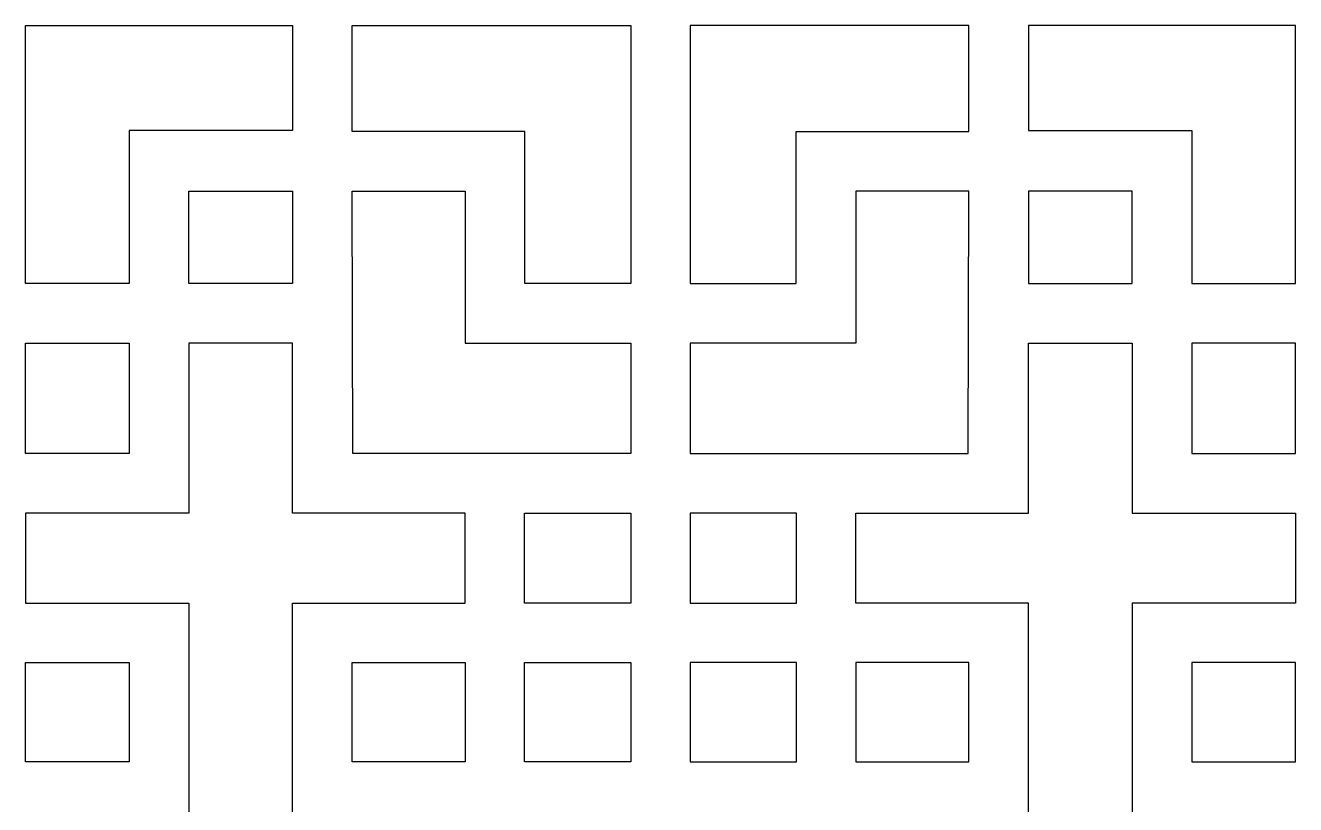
# Model space of a CAD drawing. Header units: centimetres. Extents: x -149 to 149, y -171 to 171.
# Drawn here: x 61.02 to 108.65, y -137.04 to -107.81 of the extents above; entities that cross this region are included whole.
import ezdxf

# ---------------------------------------------------------------- set-up
doc = ezdxf.new("R2010")
doc.units = ezdxf.units.CM
doc.header["$MEASUREMENT"] = 0
doc.layers.add('layer 1', color=7, linetype='Continuous')

msp = doc.modelspace()

# ---------------------------------------------------------------- linework, layer by layer
at = {"layer": 'layer 1', "color": 142}
for points, knots in [([(64.91461, -111.75347), (64.91461, -111.75347), (71.04249, -111.75347), (71.04249, -111.75347), (71.04249, -111.75347), (71.04249, -111.75347), (71.04249, -107.80974), (71.04249, -107.80974), (71.04249, -107.80974), (71.04249, -107.80974), (61.03227, -107.80974), (61.03227, -107.80974), (61.03227, -107.80974), (61.03227, -107.80974), (61.03227, -117.48763), (61.03227, -117.48763), (61.03227, -117.48763), (61.03227, -117.48763), (64.91461, -117.48763), (64.91461, -117.48763), (64.91461, -117.48763), (64.91461, -117.48763), (64.91461, -111.75347), (64.91461, -111.75347)], [0, 0, 0, 0, 0.14285714, 0.14285714, 0.14285714, 0.14285714, 0.28571429, 0.28571429, 0.28571429, 0.28571429, 0.42857143, 0.42857143, 0.42857143, 0.42857143, 0.57142857, 0.57142857, 0.57142857, 0.57142857, 0.71428571, 0.71428571, 0.71428571, 0.71428571, 1, 1, 1, 1]), ([(79.74825, -111.78525), (79.74825, -111.78525), (79.74824, -117.48763), (79.74824, -117.48763), (79.74824, -117.48763), (79.74824, -117.48763), (83.72065, -117.48763), (83.72065, -117.48763), (83.72065, -117.48763), (83.72065, -117.48763), (83.72065, -107.80974), (83.72065, -107.80974), (83.72065, -107.80974), (83.72065, -107.80974), (73.27872, -107.80974), (73.27872, -107.80974), (73.27872, -107.80974), (73.27872, -107.80974), (73.27872, -111.78525), (73.27872, -111.78525), (73.27872, -111.78525), (73.27872, -111.78525), (79.74825, -111.78525), (79.74825, -111.78525)], [0, 0, 0, 0, 0.14285714, 0.14285714, 0.14285714, 0.14285714, 0.28571429, 0.28571429, 0.28571429, 0.28571429, 0.42857143, 0.42857143, 0.42857143, 0.42857143, 0.57142857, 0.57142857, 0.57142857, 0.57142857, 0.71428571, 0.71428571, 0.71428571, 0.71428571, 1, 1, 1, 1]), ([(89.92958, -111.78525), (89.92958, -111.78525), (89.92959, -117.48763), (89.92959, -117.48763), (89.92959, -117.48763), (89.92959, -117.48763), (85.95718, -117.48763), (85.95718, -117.48763), (85.95718, -117.48763), (85.95718, -117.48763), (85.95718, -107.80974), (85.95718, -107.80974), (85.95718, -107.80974), (85.95718, -107.80974), (96.39912, -107.80974), (96.39912, -107.80974), (96.39912, -107.80974), (96.39912, -107.80974), (96.39912, -111.78525), (96.39912, -111.78525), (96.39912, -111.78525), (96.39912, -111.78525), (89.92958, -111.78525), (89.92958, -111.78525)], [0, 0, 0, 0, 0.14285714, 0.14285714, 0.14285714, 0.14285714, 0.28571429, 0.28571429, 0.28571429, 0.28571429, 0.42857143, 0.42857143, 0.42857143, 0.42857143, 0.57142857, 0.57142857, 0.57142857, 0.57142857, 0.71428571, 0.71428571, 0.71428571, 0.71428571, 1, 1, 1, 1]), ([(104.76322, -111.75347), (104.76322, -111.75347), (98.63534, -111.75347), (98.63534, -111.75347), (98.63534, -111.75347), (98.63534, -111.75347), (98.63534, -107.80974), (98.63534, -107.80974), (98.63534, -107.80974), (98.63534, -107.80974), (108.64556, -107.80974), (108.64556, -107.80974), (108.64556, -107.80974), (108.64556, -107.80974), (108.64556, -117.48763), (108.64556, -117.48763), (108.64556, -117.48763), (108.64556, -117.48763), (104.76322, -117.48763), (104.76322, -117.48763), (104.76322, -117.48763), (104.76322, -117.48763), (104.76322, -111.75347), (104.76322, -111.75347)], [0, 0, 0, 0, 0.14285714, 0.14285714, 0.14285714, 0.14285714, 0.28571429, 0.28571429, 0.28571429, 0.28571429, 0.42857143, 0.42857143, 0.42857143, 0.42857143, 0.57142857, 0.57142857, 0.57142857, 0.57142857, 0.71428571, 0.71428571, 0.71428571, 0.71428571, 1, 1, 1, 1]), ([(71.04249, -114.02148), (71.04249, -114.02148), (67.15084, -114.02148), (67.15084, -114.02148), (67.15084, -114.02148), (67.15084, -114.02148), (67.15084, -117.48763), (67.15084, -117.48763), (67.15084, -117.48763), (67.15084, -117.48763), (71.04249, -117.48763), (71.04249, -117.48763), (71.04249, -117.48763), (71.04249, -117.48763), (71.04249, -114.02148), (71.04249, -114.02148)], [0, 0, 0, 0, 0.2, 0.2, 0.2, 0.2, 0.4, 0.4, 0.4, 0.4, 0.6, 0.6, 0.6, 0.6, 1, 1, 1, 1]), ([(73.30184, -123.86716), (73.30184, -123.86716), (83.72065, -123.86707), (83.72065, -123.86707), (83.72065, -123.86707), (83.72065, -123.86707), (83.72065, -119.72384), (83.72065, -119.72384), (83.72065, -119.72384), (83.72065, -119.72384), (77.50891, -119.72441), (77.50891, -119.72441), (77.50891, -119.72441), (77.50891, -119.72441), (77.50891, -114.02148), (77.50891, -114.02148), (77.50891, -114.02148), (77.50891, -114.02148), (73.28182, -114.02148), (73.28182, -114.02148), (73.28182, -114.02148), (73.28182, -114.02148), (73.30184, -123.86716), (73.30184, -123.86716)], [0, 0, 0, 0, 0.14285714, 0.14285714, 0.14285714, 0.14285714, 0.28571429, 0.28571429, 0.28571429, 0.28571429, 0.42857143, 0.42857143, 0.42857143, 0.42857143, 0.57142857, 0.57142857, 0.57142857, 0.57142857, 0.71428571, 0.71428571, 0.71428571, 0.71428571, 1, 1, 1, 1]), ([(96.376, -123.86716), (96.376, -123.86716), (85.95718, -123.86707), (85.95718, -123.86707), (85.95718, -123.86707), (85.95718, -123.86707), (85.95718, -119.72384), (85.95718, -119.72384), (85.95718, -119.72384), (85.95718, -119.72384), (92.16892, -119.72441), (92.16892, -119.72441), (92.16892, -119.72441), (92.16892, -119.72441), (92.16892, -114.02148), (92.16892, -114.02148), (92.16892, -114.02148), (92.16892, -114.02148), (96.39601, -114.02148), (96.39601, -114.02148), (96.39601, -114.02148), (96.39601, -114.02148), (96.376, -123.86716), (96.376, -123.86716)], [0, 0, 0, 0, 0.14285714, 0.14285714, 0.14285714, 0.14285714, 0.28571429, 0.28571429, 0.28571429, 0.28571429, 0.42857143, 0.42857143, 0.42857143, 0.42857143, 0.57142857, 0.57142857, 0.57142857, 0.57142857, 0.71428571, 0.71428571, 0.71428571, 0.71428571, 1, 1, 1, 1]), ([(98.63534, -114.02148), (98.63534, -114.02148), (102.527, -114.02148), (102.527, -114.02148), (102.527, -114.02148), (102.527, -114.02148), (102.527, -117.48763), (102.527, -117.48763), (102.527, -117.48763), (102.527, -117.48763), (98.63534, -117.48763), (98.63534, -117.48763), (98.63534, -117.48763), (98.63534, -117.48763), (98.63534, -114.02148), (98.63534, -114.02148)], [0, 0, 0, 0, 0.2, 0.2, 0.2, 0.2, 0.4, 0.4, 0.4, 0.4, 0.6, 0.6, 0.6, 0.6, 1, 1, 1, 1]), ([(71.04248, -129.47628), (71.04248, -129.47628), (71.04249, -137.66954), (71.04249, -137.66954), (71.04249, -137.66954), (71.04249, -137.66954), (77.50891, -137.66955), (77.50891, -137.66955), (77.50891, -137.66955), (77.50891, -137.66955), (77.50891, -141.04874), (77.50891, -141.04874), (77.50891, -141.04874), (77.50891, -141.04874), (71.04249, -141.04874), (71.04249, -141.04874), (71.04249, -141.04874), (71.04249, -141.04874), (71.04249, -146.83809), (71.04249, -146.83809), (71.04249, -146.83809), (71.04249, -146.83809), (67.15705, -146.83809), (67.15705, -146.83809), (67.15705, -146.83809), (67.15705, -146.83809), (67.15705, -141.04566), (67.15705, -141.04566), (67.15705, -141.04566), (67.15705, -141.04566), (61.02606, -141.04874), (61.02606, -141.04874), (61.02606, -141.04874), (61.02606, -141.04874), (61.02606, -137.66955), (61.02606, -137.66955), (61.02606, -137.66955), (61.02606, -137.66955), (67.15705, -137.66955), (67.15705, -137.66955), (67.15705, -137.66955), (67.15705, -137.66955), (67.15705, -129.4763), (67.15705, -129.4763), (67.15705, -129.4763), (67.15705, -129.4763), (61.02606, -129.47628), (61.02606, -129.47628), (61.02606, -129.47628), (61.02606, -129.47628), (61.02606, -126.1064), (61.02606, -126.1064), (61.02606, -126.1064), (61.02606, -126.1064), (67.15705, -126.10642), (67.15705, -126.10642), (67.15705, -126.10642), (67.15705, -126.10642), (67.15705, -119.72384), (67.15705, -119.72384), (67.15705, -119.72384), (67.15705, -119.72384), (71.04249, -119.72384), (71.04249, -119.72384), (71.04249, -119.72384), (71.04249, -119.72384), (71.04249, -126.1064), (71.04249, -126.1064), (71.04249, -126.1064), (71.04249, -126.1064), (77.50891, -126.1064), (77.50891, -126.1064), (77.50891, -126.1064), (77.50891, -126.1064), (77.50891, -129.47628), (77.50891, -129.47628), (77.50891, -129.47628), (77.50891, -129.47628), (71.04248, -129.47628), (71.04248, -129.47628)], [0, 0, 0, 0, 0.04761905, 0.04761905, 0.04761905, 0.04761905, 0.0952381, 0.0952381, 0.0952381, 0.0952381, 0.14285714, 0.14285714, 0.14285714, 0.14285714, 0.19047619, 0.19047619, 0.19047619, 0.19047619, 0.23809524, 0.23809524, 0.23809524, 0.23809524, 0.28571429, 0.28571429, 0.28571429, 0.28571429, 0.33333333, 0.33333333, 0.33333333, 0.33333333, 0.38095238, 0.38095238, 0.38095238, 0.38095238, 0.42857143, 0.42857143, 0.42857143, 0.42857143, 0.47619048, 0.47619048, 0.47619048, 0.47619048, 0.52380952, 0.52380952, 0.52380952, 0.52380952, 0.57142857, 0.57142857, 0.57142857, 0.57142857, 0.61904762, 0.61904762, 0.61904762, 0.61904762, 0.66666667, 0.66666667, 0.66666667, 0.66666667, 0.71428571, 0.71428571, 0.71428571, 0.71428571, 0.76190476, 0.76190476, 0.76190476, 0.76190476, 0.80952381, 0.80952381, 0.80952381, 0.80952381, 0.85714286, 0.85714286, 0.85714286, 0.85714286, 0.9047619, 0.9047619, 0.9047619, 0.9047619, 1, 1, 1, 1]), ([(64.91461, -119.72695), (64.91461, -119.72695), (61.02606, -119.72695), (61.02606, -119.72695), (61.02606, -119.72695), (61.02606, -119.72695), (61.02606, -123.86707), (61.02606, -123.86707), (61.02606, -123.86707), (61.02606, -123.86707), (64.91461, -123.86707), (64.91461, -123.86707), (64.91461, -123.86707), (64.91461, -123.86707), (64.91461, -119.72695), (64.91461, -119.72695)], [0, 0, 0, 0, 0.2, 0.2, 0.2, 0.2, 0.4, 0.4, 0.4, 0.4, 0.6, 0.6, 0.6, 0.6, 1, 1, 1, 1]), ([(98.63536, -129.47628), (98.63536, -129.47628), (98.63534, -137.66954), (98.63534, -137.66954), (98.63534, -137.66954), (98.63534, -137.66954), (92.16892, -137.66955), (92.16892, -137.66955), (92.16892, -137.66955), (92.16892, -137.66955), (92.16892, -141.04874), (92.16892, -141.04874), (92.16892, -141.04874), (92.16892, -141.04874), (98.63534, -141.04874), (98.63534, -141.04874), (98.63534, -141.04874), (98.63534, -141.04874), (98.63534, -146.83809), (98.63534, -146.83809), (98.63534, -146.83809), (98.63534, -146.83809), (102.52079, -146.83809), (102.52079, -146.83809), (102.52079, -146.83809), (102.52079, -146.83809), (102.52079, -141.04566), (102.52079, -141.04566), (102.52079, -141.04566), (102.52079, -141.04566), (108.65177, -141.04874), (108.65177, -141.04874), (108.65177, -141.04874), (108.65177, -141.04874), (108.65177, -137.66955), (108.65177, -137.66955), (108.65177, -137.66955), (108.65177, -137.66955), (102.52079, -137.66955), (102.52079, -137.66955), (102.52079, -137.66955), (102.52079, -137.66955), (102.52079, -129.4763), (102.52079, -129.4763), (102.52079, -129.4763), (102.52079, -129.4763), (108.65177, -129.47628), (108.65177, -129.47628), (108.65177, -129.47628), (108.65177, -129.47628), (108.65177, -126.1064), (108.65177, -126.1064), (108.65177, -126.1064), (108.65177, -126.1064), (102.52079, -126.10642), (102.52079, -126.10642), (102.52079, -126.10642), (102.52079, -126.10642), (102.52079, -119.72384), (102.52079, -119.72384), (102.52079, -119.72384), (102.52079, -119.72384), (98.63534, -119.72384), (98.63534, -119.72384), (98.63534, -119.72384), (98.63534, -119.72384), (98.63534, -126.1064), (98.63534, -126.1064), (98.63534, -126.1064), (98.63534, -126.1064), (92.16892, -126.1064), (92.16892, -126.1064), (92.16892, -126.1064), (92.16892, -126.1064), (92.16892, -129.47628), (92.16892, -129.47628), (92.16892, -129.47628), (92.16892, -129.47628), (98.63536, -129.47628), (98.63536, -129.47628)], [0, 0, 0, 0, 0.04761905, 0.04761905, 0.04761905, 0.04761905, 0.0952381, 0.0952381, 0.0952381, 0.0952381, 0.14285714, 0.14285714, 0.14285714, 0.14285714, 0.19047619, 0.19047619, 0.19047619, 0.19047619, 0.23809524, 0.23809524, 0.23809524, 0.23809524, 0.28571429, 0.28571429, 0.28571429, 0.28571429, 0.33333333, 0.33333333, 0.33333333, 0.33333333, 0.38095238, 0.38095238, 0.38095238, 0.38095238, 0.42857143, 0.42857143, 0.42857143, 0.42857143, 0.47619048, 0.47619048, 0.47619048, 0.47619048, 0.52380952, 0.52380952, 0.52380952, 0.52380952, 0.57142857, 0.57142857, 0.57142857, 0.57142857, 0.61904762, 0.61904762, 0.61904762, 0.61904762, 0.66666667, 0.66666667, 0.66666667, 0.66666667, 0.71428571, 0.71428571, 0.71428571, 0.71428571, 0.76190476, 0.76190476, 0.76190476, 0.76190476, 0.80952381, 0.80952381, 0.80952381, 0.80952381, 0.85714286, 0.85714286, 0.85714286, 0.85714286, 0.9047619, 0.9047619, 0.9047619, 0.9047619, 1, 1, 1, 1]), ([(104.76322, -119.72695), (104.76322, -119.72695), (108.65177, -119.72695), (108.65177, -119.72695), (108.65177, -119.72695), (108.65177, -119.72695), (108.65177, -123.86707), (108.65177, -123.86707), (108.65177, -123.86707), (108.65177, -123.86707), (104.76322, -123.86707), (104.76322, -123.86707), (104.76322, -123.86707), (104.76322, -123.86707), (104.76322, -119.72695), (104.76322, -119.72695)], [0, 0, 0, 0, 0.2, 0.2, 0.2, 0.2, 0.4, 0.4, 0.4, 0.4, 0.6, 0.6, 0.6, 0.6, 1, 1, 1, 1]), ([(83.72065, -126.10331), (83.72065, -126.10331), (79.74514, -126.10331), (79.74514, -126.10331), (79.74514, -126.10331), (79.74514, -126.10331), (79.74514, -129.47628), (79.74514, -129.47628), (79.74514, -129.47628), (79.74514, -129.47628), (83.72065, -129.47628), (83.72065, -129.47628), (83.72065, -129.47628), (83.72065, -129.47628), (83.72065, -126.10331), (83.72065, -126.10331)], [0, 0, 0, 0, 0.2, 0.2, 0.2, 0.2, 0.4, 0.4, 0.4, 0.4, 0.6, 0.6, 0.6, 0.6, 1, 1, 1, 1]), ([(85.95718, -126.10331), (85.95718, -126.10331), (89.9327, -126.10331), (89.9327, -126.10331), (89.9327, -126.10331), (89.9327, -126.10331), (89.9327, -129.47628), (89.9327, -129.47628), (89.9327, -129.47628), (89.9327, -129.47628), (85.95718, -129.47628), (85.95718, -129.47628), (85.95718, -129.47628), (85.95718, -129.47628), (85.95718, -126.10331), (85.95718, -126.10331)], [0, 0, 0, 0, 0.2, 0.2, 0.2, 0.2, 0.4, 0.4, 0.4, 0.4, 0.6, 0.6, 0.6, 0.6, 1, 1, 1, 1]), ([(64.91461, -131.70939), (64.91461, -131.70939), (61.02296, -131.70939), (61.02296, -131.70939), (61.02296, -131.70939), (61.02296, -131.70939), (61.02296, -135.43333), (61.02296, -135.43333), (61.02296, -135.43333), (61.02296, -135.43333), (64.91461, -135.43333), (64.91461, -135.43333), (64.91461, -135.43333), (64.91461, -135.43333), (64.91461, -131.70939), (64.91461, -131.70939)], [0, 0, 0, 0, 0.2, 0.2, 0.2, 0.2, 0.4, 0.4, 0.4, 0.4, 0.6, 0.6, 0.6, 0.6, 1, 1, 1, 1]), ([(77.51512, -131.71251), (77.51512, -131.71251), (73.28182, -131.71251), (73.28182, -131.71251), (73.28182, -131.71251), (73.28182, -131.71251), (73.28182, -135.42712), (73.28182, -135.42712), (73.28182, -135.42712), (73.28182, -135.42712), (77.51512, -135.42712), (77.51512, -135.42712), (77.51512, -135.42712), (77.51512, -135.42712), (77.51512, -131.71251), (77.51512, -131.71251)], [0, 0, 0, 0, 0.2, 0.2, 0.2, 0.2, 0.4, 0.4, 0.4, 0.4, 0.6, 0.6, 0.6, 0.6, 1, 1, 1, 1]), ([(83.72065, -131.71251), (83.72065, -131.71251), (79.74514, -131.71251), (79.74514, -131.71251), (79.74514, -131.71251), (79.74514, -131.71251), (79.74514, -135.43333), (79.74514, -135.43333), (79.74514, -135.43333), (79.74514, -135.43333), (83.72065, -135.43333), (83.72065, -135.43333), (83.72065, -135.43333), (83.72065, -135.43333), (83.72065, -131.71251), (83.72065, -131.71251)], [0, 0, 0, 0, 0.2, 0.2, 0.2, 0.2, 0.4, 0.4, 0.4, 0.4, 0.6, 0.6, 0.6, 0.6, 1, 1, 1, 1]), ([(85.95718, -131.71251), (85.95718, -131.71251), (89.9327, -131.71251), (89.9327, -131.71251), (89.9327, -131.71251), (89.9327, -131.71251), (89.9327, -135.43333), (89.9327, -135.43333), (89.9327, -135.43333), (89.9327, -135.43333), (85.95718, -135.43333), (85.95718, -135.43333), (85.95718, -135.43333), (85.95718, -135.43333), (85.95718, -131.71251), (85.95718, -131.71251)], [0, 0, 0, 0, 0.2, 0.2, 0.2, 0.2, 0.4, 0.4, 0.4, 0.4, 0.6, 0.6, 0.6, 0.6, 1, 1, 1, 1]), ([(92.16271, -131.71251), (92.16271, -131.71251), (96.39601, -131.71251), (96.39601, -131.71251), (96.39601, -131.71251), (96.39601, -131.71251), (96.39601, -135.42712), (96.39601, -135.42712), (96.39601, -135.42712), (96.39601, -135.42712), (92.16271, -135.42712), (92.16271, -135.42712), (92.16271, -135.42712), (92.16271, -135.42712), (92.16271, -131.71251), (92.16271, -131.71251)], [0, 0, 0, 0, 0.2, 0.2, 0.2, 0.2, 0.4, 0.4, 0.4, 0.4, 0.6, 0.6, 0.6, 0.6, 1, 1, 1, 1]), ([(104.76322, -131.70939), (104.76322, -131.70939), (108.65488, -131.70939), (108.65488, -131.70939), (108.65488, -131.70939), (108.65488, -131.70939), (108.65488, -135.43333), (108.65488, -135.43333), (108.65488, -135.43333), (108.65488, -135.43333), (104.76322, -135.43333), (104.76322, -135.43333), (104.76322, -135.43333), (104.76322, -135.43333), (104.76322, -131.70939), (104.76322, -131.70939)], [0, 0, 0, 0, 0.2, 0.2, 0.2, 0.2, 0.4, 0.4, 0.4, 0.4, 0.6, 0.6, 0.6, 0.6, 1, 1, 1, 1])]:
    msp.add_open_spline(points, degree=3, knots=knots, dxfattribs=at)
at = {"layer": 'layer 1', "color": 250, "lineweight": 9}
for points, knots in [([(64.91461, -111.75347), (64.91461, -111.75347), (71.04249, -111.75347), (71.04249, -111.75347), (71.04249, -111.75347), (71.04249, -111.75347), (71.04249, -107.80974), (71.04249, -107.80974), (71.04249, -107.80974), (71.04249, -107.80974), (61.03227, -107.80974), (61.03227, -107.80974), (61.03227, -107.80974), (61.03227, -107.80974), (61.03227, -117.48763), (61.03227, -117.48763), (61.03227, -117.48763), (61.03227, -117.48763), (64.91461, -117.48763), (64.91461, -117.48763), (64.91461, -117.48763), (64.91461, -117.48763), (64.91461, -111.75347), (64.91461, -111.75347)], [0, 0, 0, 0, 0.14285714, 0.14285714, 0.14285714, 0.14285714, 0.28571429, 0.28571429, 0.28571429, 0.28571429, 0.42857143, 0.42857143, 0.42857143, 0.42857143, 0.57142857, 0.57142857, 0.57142857, 0.57142857, 0.71428571, 0.71428571, 0.71428571, 0.71428571, 1, 1, 1, 1]), ([(79.74825, -111.78525), (79.74825, -111.78525), (79.74824, -117.48763), (79.74824, -117.48763), (79.74824, -117.48763), (79.74824, -117.48763), (83.72065, -117.48763), (83.72065, -117.48763), (83.72065, -117.48763), (83.72065, -117.48763), (83.72065, -107.80974), (83.72065, -107.80974), (83.72065, -107.80974), (83.72065, -107.80974), (73.27872, -107.80974), (73.27872, -107.80974), (73.27872, -107.80974), (73.27872, -107.80974), (73.27872, -111.78525), (73.27872, -111.78525), (73.27872, -111.78525), (73.27872, -111.78525), (79.74825, -111.78525), (79.74825, -111.78525)], [0, 0, 0, 0, 0.14285714, 0.14285714, 0.14285714, 0.14285714, 0.28571429, 0.28571429, 0.28571429, 0.28571429, 0.42857143, 0.42857143, 0.42857143, 0.42857143, 0.57142857, 0.57142857, 0.57142857, 0.57142857, 0.71428571, 0.71428571, 0.71428571, 0.71428571, 1, 1, 1, 1]), ([(89.92958, -111.78525), (89.92958, -111.78525), (89.92959, -117.48763), (89.92959, -117.48763), (89.92959, -117.48763), (89.92959, -117.48763), (85.95718, -117.48763), (85.95718, -117.48763), (85.95718, -117.48763), (85.95718, -117.48763), (85.95718, -107.80974), (85.95718, -107.80974), (85.95718, -107.80974), (85.95718, -107.80974), (96.39912, -107.80974), (96.39912, -107.80974), (96.39912, -107.80974), (96.39912, -107.80974), (96.39912, -111.78525), (96.39912, -111.78525), (96.39912, -111.78525), (96.39912, -111.78525), (89.92958, -111.78525), (89.92958, -111.78525)], [0, 0, 0, 0, 0.14285714, 0.14285714, 0.14285714, 0.14285714, 0.28571429, 0.28571429, 0.28571429, 0.28571429, 0.42857143, 0.42857143, 0.42857143, 0.42857143, 0.57142857, 0.57142857, 0.57142857, 0.57142857, 0.71428571, 0.71428571, 0.71428571, 0.71428571, 1, 1, 1, 1]), ([(104.76322, -111.75347), (104.76322, -111.75347), (98.63534, -111.75347), (98.63534, -111.75347), (98.63534, -111.75347), (98.63534, -111.75347), (98.63534, -107.80974), (98.63534, -107.80974), (98.63534, -107.80974), (98.63534, -107.80974), (108.64556, -107.80974), (108.64556, -107.80974), (108.64556, -107.80974), (108.64556, -107.80974), (108.64556, -117.48763), (108.64556, -117.48763), (108.64556, -117.48763), (108.64556, -117.48763), (104.76322, -117.48763), (104.76322, -117.48763), (104.76322, -117.48763), (104.76322, -117.48763), (104.76322, -111.75347), (104.76322, -111.75347)], [0, 0, 0, 0, 0.14285714, 0.14285714, 0.14285714, 0.14285714, 0.28571429, 0.28571429, 0.28571429, 0.28571429, 0.42857143, 0.42857143, 0.42857143, 0.42857143, 0.57142857, 0.57142857, 0.57142857, 0.57142857, 0.71428571, 0.71428571, 0.71428571, 0.71428571, 1, 1, 1, 1]), ([(71.04249, -114.02148), (71.04249, -114.02148), (67.15084, -114.02148), (67.15084, -114.02148), (67.15084, -114.02148), (67.15084, -114.02148), (67.15084, -117.48763), (67.15084, -117.48763), (67.15084, -117.48763), (67.15084, -117.48763), (71.04249, -117.48763), (71.04249, -117.48763), (71.04249, -117.48763), (71.04249, -117.48763), (71.04249, -114.02148), (71.04249, -114.02148)], [0, 0, 0, 0, 0.2, 0.2, 0.2, 0.2, 0.4, 0.4, 0.4, 0.4, 0.6, 0.6, 0.6, 0.6, 1, 1, 1, 1]), ([(73.30184, -123.86716), (73.30184, -123.86716), (83.72065, -123.86707), (83.72065, -123.86707), (83.72065, -123.86707), (83.72065, -123.86707), (83.72065, -119.72384), (83.72065, -119.72384), (83.72065, -119.72384), (83.72065, -119.72384), (77.50891, -119.72441), (77.50891, -119.72441), (77.50891, -119.72441), (77.50891, -119.72441), (77.50891, -114.02148), (77.50891, -114.02148), (77.50891, -114.02148), (77.50891, -114.02148), (73.28182, -114.02148), (73.28182, -114.02148), (73.28182, -114.02148), (73.28182, -114.02148), (73.30184, -123.86716), (73.30184, -123.86716)], [0, 0, 0, 0, 0.14285714, 0.14285714, 0.14285714, 0.14285714, 0.28571429, 0.28571429, 0.28571429, 0.28571429, 0.42857143, 0.42857143, 0.42857143, 0.42857143, 0.57142857, 0.57142857, 0.57142857, 0.57142857, 0.71428571, 0.71428571, 0.71428571, 0.71428571, 1, 1, 1, 1]), ([(96.376, -123.86716), (96.376, -123.86716), (85.95718, -123.86707), (85.95718, -123.86707), (85.95718, -123.86707), (85.95718, -123.86707), (85.95718, -119.72384), (85.95718, -119.72384), (85.95718, -119.72384), (85.95718, -119.72384), (92.16892, -119.72441), (92.16892, -119.72441), (92.16892, -119.72441), (92.16892, -119.72441), (92.16892, -114.02148), (92.16892, -114.02148), (92.16892, -114.02148), (92.16892, -114.02148), (96.39601, -114.02148), (96.39601, -114.02148), (96.39601, -114.02148), (96.39601, -114.02148), (96.376, -123.86716), (96.376, -123.86716)], [0, 0, 0, 0, 0.14285714, 0.14285714, 0.14285714, 0.14285714, 0.28571429, 0.28571429, 0.28571429, 0.28571429, 0.42857143, 0.42857143, 0.42857143, 0.42857143, 0.57142857, 0.57142857, 0.57142857, 0.57142857, 0.71428571, 0.71428571, 0.71428571, 0.71428571, 1, 1, 1, 1]), ([(98.63534, -114.02148), (98.63534, -114.02148), (102.527, -114.02148), (102.527, -114.02148), (102.527, -114.02148), (102.527, -114.02148), (102.527, -117.48763), (102.527, -117.48763), (102.527, -117.48763), (102.527, -117.48763), (98.63534, -117.48763), (98.63534, -117.48763), (98.63534, -117.48763), (98.63534, -117.48763), (98.63534, -114.02148), (98.63534, -114.02148)], [0, 0, 0, 0, 0.2, 0.2, 0.2, 0.2, 0.4, 0.4, 0.4, 0.4, 0.6, 0.6, 0.6, 0.6, 1, 1, 1, 1]), ([(71.04248, -129.47628), (71.04248, -129.47628), (71.04249, -137.66954), (71.04249, -137.66954), (71.04249, -137.66954), (71.04249, -137.66954), (77.50891, -137.66955), (77.50891, -137.66955), (77.50891, -137.66955), (77.50891, -137.66955), (77.50891, -141.04874), (77.50891, -141.04874), (77.50891, -141.04874), (77.50891, -141.04874), (71.04249, -141.04874), (71.04249, -141.04874), (71.04249, -141.04874), (71.04249, -141.04874), (71.04249, -146.83809), (71.04249, -146.83809), (71.04249, -146.83809), (71.04249, -146.83809), (67.15705, -146.83809), (67.15705, -146.83809), (67.15705, -146.83809), (67.15705, -146.83809), (67.15705, -141.04566), (67.15705, -141.04566), (67.15705, -141.04566), (67.15705, -141.04566), (61.02606, -141.04874), (61.02606, -141.04874), (61.02606, -141.04874), (61.02606, -141.04874), (61.02606, -137.66955), (61.02606, -137.66955), (61.02606, -137.66955), (61.02606, -137.66955), (67.15705, -137.66955), (67.15705, -137.66955), (67.15705, -137.66955), (67.15705, -137.66955), (67.15705, -129.4763), (67.15705, -129.4763), (67.15705, -129.4763), (67.15705, -129.4763), (61.02606, -129.47628), (61.02606, -129.47628), (61.02606, -129.47628), (61.02606, -129.47628), (61.02606, -126.1064), (61.02606, -126.1064), (61.02606, -126.1064), (61.02606, -126.1064), (67.15705, -126.10642), (67.15705, -126.10642), (67.15705, -126.10642), (67.15705, -126.10642), (67.15705, -119.72384), (67.15705, -119.72384), (67.15705, -119.72384), (67.15705, -119.72384), (71.04249, -119.72384), (71.04249, -119.72384), (71.04249, -119.72384), (71.04249, -119.72384), (71.04249, -126.1064), (71.04249, -126.1064), (71.04249, -126.1064), (71.04249, -126.1064), (77.50891, -126.1064), (77.50891, -126.1064), (77.50891, -126.1064), (77.50891, -126.1064), (77.50891, -129.47628), (77.50891, -129.47628), (77.50891, -129.47628), (77.50891, -129.47628), (71.04248, -129.47628), (71.04248, -129.47628)], [0, 0, 0, 0, 0.04761905, 0.04761905, 0.04761905, 0.04761905, 0.0952381, 0.0952381, 0.0952381, 0.0952381, 0.14285714, 0.14285714, 0.14285714, 0.14285714, 0.19047619, 0.19047619, 0.19047619, 0.19047619, 0.23809524, 0.23809524, 0.23809524, 0.23809524, 0.28571429, 0.28571429, 0.28571429, 0.28571429, 0.33333333, 0.33333333, 0.33333333, 0.33333333, 0.38095238, 0.38095238, 0.38095238, 0.38095238, 0.42857143, 0.42857143, 0.42857143, 0.42857143, 0.47619048, 0.47619048, 0.47619048, 0.47619048, 0.52380952, 0.52380952, 0.52380952, 0.52380952, 0.57142857, 0.57142857, 0.57142857, 0.57142857, 0.61904762, 0.61904762, 0.61904762, 0.61904762, 0.66666667, 0.66666667, 0.66666667, 0.66666667, 0.71428571, 0.71428571, 0.71428571, 0.71428571, 0.76190476, 0.76190476, 0.76190476, 0.76190476, 0.80952381, 0.80952381, 0.80952381, 0.80952381, 0.85714286, 0.85714286, 0.85714286, 0.85714286, 0.9047619, 0.9047619, 0.9047619, 0.9047619, 1, 1, 1, 1]), ([(64.91461, -119.72695), (64.91461, -119.72695), (61.02606, -119.72695), (61.02606, -119.72695), (61.02606, -119.72695), (61.02606, -119.72695), (61.02606, -123.86707), (61.02606, -123.86707), (61.02606, -123.86707), (61.02606, -123.86707), (64.91461, -123.86707), (64.91461, -123.86707), (64.91461, -123.86707), (64.91461, -123.86707), (64.91461, -119.72695), (64.91461, -119.72695)], [0, 0, 0, 0, 0.2, 0.2, 0.2, 0.2, 0.4, 0.4, 0.4, 0.4, 0.6, 0.6, 0.6, 0.6, 1, 1, 1, 1]), ([(98.63536, -129.47628), (98.63536, -129.47628), (98.63534, -137.66954), (98.63534, -137.66954), (98.63534, -137.66954), (98.63534, -137.66954), (92.16892, -137.66955), (92.16892, -137.66955), (92.16892, -137.66955), (92.16892, -137.66955), (92.16892, -141.04874), (92.16892, -141.04874), (92.16892, -141.04874), (92.16892, -141.04874), (98.63534, -141.04874), (98.63534, -141.04874), (98.63534, -141.04874), (98.63534, -141.04874), (98.63534, -146.83809), (98.63534, -146.83809), (98.63534, -146.83809), (98.63534, -146.83809), (102.52079, -146.83809), (102.52079, -146.83809), (102.52079, -146.83809), (102.52079, -146.83809), (102.52079, -141.04566), (102.52079, -141.04566), (102.52079, -141.04566), (102.52079, -141.04566), (108.65177, -141.04874), (108.65177, -141.04874), (108.65177, -141.04874), (108.65177, -141.04874), (108.65177, -137.66955), (108.65177, -137.66955), (108.65177, -137.66955), (108.65177, -137.66955), (102.52079, -137.66955), (102.52079, -137.66955), (102.52079, -137.66955), (102.52079, -137.66955), (102.52079, -129.4763), (102.52079, -129.4763), (102.52079, -129.4763), (102.52079, -129.4763), (108.65177, -129.47628), (108.65177, -129.47628), (108.65177, -129.47628), (108.65177, -129.47628), (108.65177, -126.1064), (108.65177, -126.1064), (108.65177, -126.1064), (108.65177, -126.1064), (102.52079, -126.10642), (102.52079, -126.10642), (102.52079, -126.10642), (102.52079, -126.10642), (102.52079, -119.72384), (102.52079, -119.72384), (102.52079, -119.72384), (102.52079, -119.72384), (98.63534, -119.72384), (98.63534, -119.72384), (98.63534, -119.72384), (98.63534, -119.72384), (98.63534, -126.1064), (98.63534, -126.1064), (98.63534, -126.1064), (98.63534, -126.1064), (92.16892, -126.1064), (92.16892, -126.1064), (92.16892, -126.1064), (92.16892, -126.1064), (92.16892, -129.47628), (92.16892, -129.47628), (92.16892, -129.47628), (92.16892, -129.47628), (98.63536, -129.47628), (98.63536, -129.47628)], [0, 0, 0, 0, 0.04761905, 0.04761905, 0.04761905, 0.04761905, 0.0952381, 0.0952381, 0.0952381, 0.0952381, 0.14285714, 0.14285714, 0.14285714, 0.14285714, 0.19047619, 0.19047619, 0.19047619, 0.19047619, 0.23809524, 0.23809524, 0.23809524, 0.23809524, 0.28571429, 0.28571429, 0.28571429, 0.28571429, 0.33333333, 0.33333333, 0.33333333, 0.33333333, 0.38095238, 0.38095238, 0.38095238, 0.38095238, 0.42857143, 0.42857143, 0.42857143, 0.42857143, 0.47619048, 0.47619048, 0.47619048, 0.47619048, 0.52380952, 0.52380952, 0.52380952, 0.52380952, 0.57142857, 0.57142857, 0.57142857, 0.57142857, 0.61904762, 0.61904762, 0.61904762, 0.61904762, 0.66666667, 0.66666667, 0.66666667, 0.66666667, 0.71428571, 0.71428571, 0.71428571, 0.71428571, 0.76190476, 0.76190476, 0.76190476, 0.76190476, 0.80952381, 0.80952381, 0.80952381, 0.80952381, 0.85714286, 0.85714286, 0.85714286, 0.85714286, 0.9047619, 0.9047619, 0.9047619, 0.9047619, 1, 1, 1, 1]), ([(104.76322, -119.72695), (104.76322, -119.72695), (108.65177, -119.72695), (108.65177, -119.72695), (108.65177, -119.72695), (108.65177, -119.72695), (108.65177, -123.86707), (108.65177, -123.86707), (108.65177, -123.86707), (108.65177, -123.86707), (104.76322, -123.86707), (104.76322, -123.86707), (104.76322, -123.86707), (104.76322, -123.86707), (104.76322, -119.72695), (104.76322, -119.72695)], [0, 0, 0, 0, 0.2, 0.2, 0.2, 0.2, 0.4, 0.4, 0.4, 0.4, 0.6, 0.6, 0.6, 0.6, 1, 1, 1, 1]), ([(83.72065, -126.10331), (83.72065, -126.10331), (79.74514, -126.10331), (79.74514, -126.10331), (79.74514, -126.10331), (79.74514, -126.10331), (79.74514, -129.47628), (79.74514, -129.47628), (79.74514, -129.47628), (79.74514, -129.47628), (83.72065, -129.47628), (83.72065, -129.47628), (83.72065, -129.47628), (83.72065, -129.47628), (83.72065, -126.10331), (83.72065, -126.10331)], [0, 0, 0, 0, 0.2, 0.2, 0.2, 0.2, 0.4, 0.4, 0.4, 0.4, 0.6, 0.6, 0.6, 0.6, 1, 1, 1, 1]), ([(85.95718, -126.10331), (85.95718, -126.10331), (89.9327, -126.10331), (89.9327, -126.10331), (89.9327, -126.10331), (89.9327, -126.10331), (89.9327, -129.47628), (89.9327, -129.47628), (89.9327, -129.47628), (89.9327, -129.47628), (85.95718, -129.47628), (85.95718, -129.47628), (85.95718, -129.47628), (85.95718, -129.47628), (85.95718, -126.10331), (85.95718, -126.10331)], [0, 0, 0, 0, 0.2, 0.2, 0.2, 0.2, 0.4, 0.4, 0.4, 0.4, 0.6, 0.6, 0.6, 0.6, 1, 1, 1, 1]), ([(64.91461, -131.70939), (64.91461, -131.70939), (61.02296, -131.70939), (61.02296, -131.70939), (61.02296, -131.70939), (61.02296, -131.70939), (61.02296, -135.43333), (61.02296, -135.43333), (61.02296, -135.43333), (61.02296, -135.43333), (64.91461, -135.43333), (64.91461, -135.43333), (64.91461, -135.43333), (64.91461, -135.43333), (64.91461, -131.70939), (64.91461, -131.70939)], [0, 0, 0, 0, 0.2, 0.2, 0.2, 0.2, 0.4, 0.4, 0.4, 0.4, 0.6, 0.6, 0.6, 0.6, 1, 1, 1, 1]), ([(77.51512, -131.71251), (77.51512, -131.71251), (73.28182, -131.71251), (73.28182, -131.71251), (73.28182, -131.71251), (73.28182, -131.71251), (73.28182, -135.42712), (73.28182, -135.42712), (73.28182, -135.42712), (73.28182, -135.42712), (77.51512, -135.42712), (77.51512, -135.42712), (77.51512, -135.42712), (77.51512, -135.42712), (77.51512, -131.71251), (77.51512, -131.71251)], [0, 0, 0, 0, 0.2, 0.2, 0.2, 0.2, 0.4, 0.4, 0.4, 0.4, 0.6, 0.6, 0.6, 0.6, 1, 1, 1, 1]), ([(83.72065, -131.71251), (83.72065, -131.71251), (79.74514, -131.71251), (79.74514, -131.71251), (79.74514, -131.71251), (79.74514, -131.71251), (79.74514, -135.43333), (79.74514, -135.43333), (79.74514, -135.43333), (79.74514, -135.43333), (83.72065, -135.43333), (83.72065, -135.43333), (83.72065, -135.43333), (83.72065, -135.43333), (83.72065, -131.71251), (83.72065, -131.71251)], [0, 0, 0, 0, 0.2, 0.2, 0.2, 0.2, 0.4, 0.4, 0.4, 0.4, 0.6, 0.6, 0.6, 0.6, 1, 1, 1, 1]), ([(85.95718, -131.71251), (85.95718, -131.71251), (89.9327, -131.71251), (89.9327, -131.71251), (89.9327, -131.71251), (89.9327, -131.71251), (89.9327, -135.43333), (89.9327, -135.43333), (89.9327, -135.43333), (89.9327, -135.43333), (85.95718, -135.43333), (85.95718, -135.43333), (85.95718, -135.43333), (85.95718, -135.43333), (85.95718, -131.71251), (85.95718, -131.71251)], [0, 0, 0, 0, 0.2, 0.2, 0.2, 0.2, 0.4, 0.4, 0.4, 0.4, 0.6, 0.6, 0.6, 0.6, 1, 1, 1, 1]), ([(92.16271, -131.71251), (92.16271, -131.71251), (96.39601, -131.71251), (96.39601, -131.71251), (96.39601, -131.71251), (96.39601, -131.71251), (96.39601, -135.42712), (96.39601, -135.42712), (96.39601, -135.42712), (96.39601, -135.42712), (92.16271, -135.42712), (92.16271, -135.42712), (92.16271, -135.42712), (92.16271, -135.42712), (92.16271, -131.71251), (92.16271, -131.71251)], [0, 0, 0, 0, 0.2, 0.2, 0.2, 0.2, 0.4, 0.4, 0.4, 0.4, 0.6, 0.6, 0.6, 0.6, 1, 1, 1, 1]), ([(104.76322, -131.70939), (104.76322, -131.70939), (108.65488, -131.70939), (108.65488, -131.70939), (108.65488, -131.70939), (108.65488, -131.70939), (108.65488, -135.43333), (108.65488, -135.43333), (108.65488, -135.43333), (108.65488, -135.43333), (104.76322, -135.43333), (104.76322, -135.43333), (104.76322, -135.43333), (104.76322, -135.43333), (104.76322, -131.70939), (104.76322, -131.70939)], [0, 0, 0, 0, 0.2, 0.2, 0.2, 0.2, 0.4, 0.4, 0.4, 0.4, 0.6, 0.6, 0.6, 0.6, 1, 1, 1, 1])]:
    msp.add_open_spline(points, degree=3, knots=knots, dxfattribs=at)

doc.saveas('drawing.dxf')
